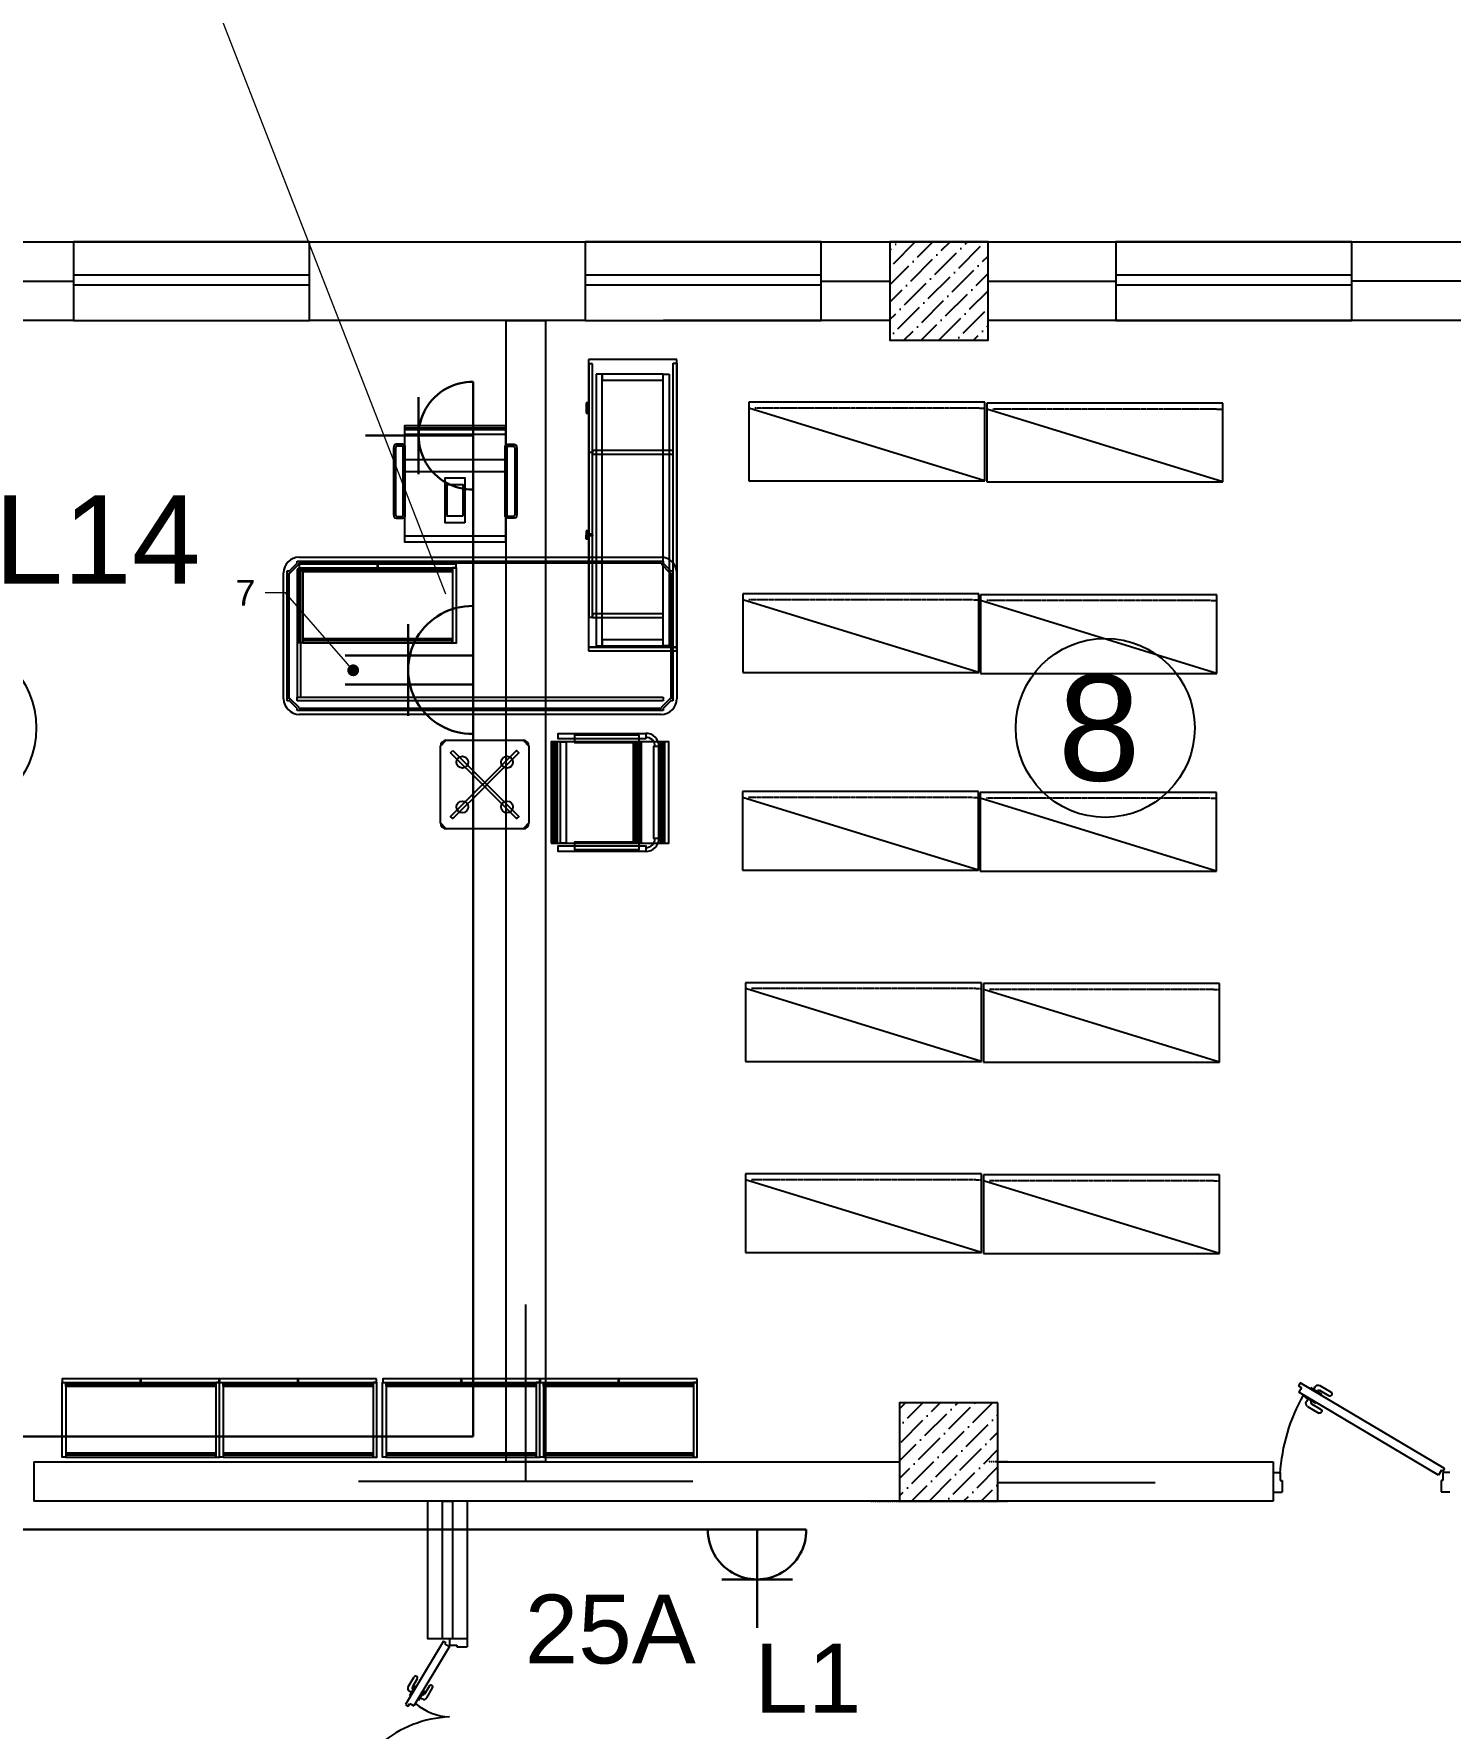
# Model space of a CAD drawing. Header units: millimetres. Extents: x 42452 to 2852333, y -419346 to 834876.
# Drawn here: x 2626626 to 2633825, y 459995 to 468605 of the extents above; entities that cross this region are included whole.
import ezdxf
from ezdxf import colors
from ezdxf.entities.mleader import LeaderData, LeaderLine
from ezdxf.math import Vec2, Vec3

# ---------------------------------------------------------------- set-up
doc = ezdxf.new("R2010")
doc.units = ezdxf.units.MM
doc.linetypes.add('( Hidden )', pattern=[0.275, 0.15, -0.125])
doc.linetypes.add('DASHED2', pattern=[0.375, 0.25, -0.125])
for name, color, linetype, lineweight, true_color in [('0_Ном._пера__9', 253, 'Continuous', 18, 0xaaaaaa), ('Furniture tags', 35, 'Continuous', 0, 0x977a5e), ('V_PARETI', 250, 'Continuous', 9, 0x393939)]:
    doc.layers.add(name, color=color, linetype=linetype, lineweight=lineweight, true_color=true_color)
for name, color, linetype, lineweight in [('memar', 7, 'Continuous', 25), ('ДВЕРИ', 7, 'Continuous', 5), ('надписи', 5, 'Continuous', 30), ('Розетки10А', 94, 'Continuous', 30), ('Розетки25А', 94, 'Continuous', 30), ('Соедин_роз', 94, 'Continuous', 30)]:
    doc.layers.add(name, color=color, linetype=linetype, lineweight=lineweight)
doc.styles.add('Arial', font='arial.ttf', dxfattribs={"height": 200})
doc.styles.get("Standard").update_dxf_attribs({"font": 'arial.ttf'})
doc.styles.add('СГЕНЕРИР_СТИЛЬ_1', font='arial.ttf')

# ---------------------------------------------------------------- blocks, each defined once
blk = doc.blocks.new('qapi 700')
at = {"layer": 'ДВЕРИ', "color": 251, "lineweight": 25, "true_color": 0x636466}
for p, q in [((1281619.6, 90085.8), (1281659.2, 90085.8)), ((1281651.3, 89997.1), (1281651.3, 90033.9)), ((1281651.3, 90033.9), (1281659.2, 90033.9)), ((1281659.2, 90033.9), (1281659.2, 90085.8)), ((1282419.6, 90085.8), (1282379.9, 90085.8)), ((1282379.9, 90033.9), (1282379.9, 90085.2)), ((1282387.8, 90033.9), (1282379.9, 90033.9)), ((1282387.8, 89997.1), (1282387.8, 90033.9)), ((1281619.6, 89997.1), (1281651.3, 89997.1)), ((1282368.3, 90009.8), (1281734.7, 89633.4)), ((1282395.4, 89979.8), (1281741.3, 89591.2)), ((1282381.6, 89987.4), (1282368.3, 90009.8)), ((1282388.4, 89991.5), (1282381.6, 89987.4)), ((1282419.6, 89997.1), (1282387.8, 89997.1)), ((1282419.6, 89997.1), (1282387.8, 89997.1)), ((1282395.4, 89979.8), (1282388.4, 89991.5)), ((1281775.1, 89697.9), (1281825.6, 89727.9)), ((1281836.4, 89725.1), (1281838, 89722.4)), ((1281811.6, 89685.5), (1281761.9, 89655.9)), ((1281761.9, 89655.9), (1281764.7, 89651.2)), ((1281776.4, 89664.6), (1281769.5, 89676.2)), ((1281791.5, 89676.3), (1281792.8, 89674.3)), ((1281835.3, 89711.6), (1281794.3, 89687.2)), ((1281814.4, 89680.8), (1281811.6, 89685.5)), ((1281871.8, 89650.1), (1281830.8, 89625.8)), ((1281837.2, 89642.5), (1281834.8, 89646.5)), ((1281884.3, 89644.7), (1281882.7, 89647.4)), ((1281733.2, 89604.8), (1281746.9, 89612.9)), ((1281741.3, 89591.2), (1281733.2, 89604.8)), ((1281746.9, 89612.9), (1281734.7, 89633.4)), ((1281785, 89616.9), (1281787.4, 89612.9)), ((1281787.4, 89612.9), (1281837.2, 89642.5)), ((1281802, 89621.6), (1281809.2, 89609.3)), ((1281819.9, 89628.6), (1281818.3, 89631.3)), ((1281831, 89603.8), (1281881.5, 89633.8))]:
    blk.add_line(p, q, dxfattribs=at)
for centre, radius, start, end in [((1282471.1, 90051.9), 821.4, 183.40765, 209.57059), ((1281829.6, 89721.1), 7.94, 30.71329, 120.71329), ((1281831.2, 89718.4), 7.94, 300.71329, 30.71329), ((1281783.2, 89684.3), 15.9, 120.71329, 210.71329), ((1281798.4, 89680.4), 7.94, 120.71329, 210.71329), ((1281875.8, 89643.3), 7.94, 30.71329, 120.71329), ((1281877.4, 89640.6), 7.94, 300.71329, 30.71329), ((1281822.9, 89617.4), 15.9, 210.71329, 300.71329), ((1281826.8, 89632.6), 7.94, 210.71329, 300.71329)]:
    blk.add_arc(centre, radius, start, end, dxfattribs=at)
blk = doc.blocks.new('_Dot')
at = {"color": 0, "linetype": 'ByBlock', "lineweight": -2}
blk.add_line((-0.5, 0), (-1, 0), dxfattribs=at)
at = {"color": 0, "linetype": 'ByBlock', "const_width": 0.5}
blk.add_lwpolyline([(-0.25, 0, 1), (0.25, 0, 1)], format="xyb", close=True, dxfattribs=at)
blk = doc.blocks.new('розетки10А')
at = {"layer": 'Розетки10А'}
for p, q in [((0, 0), (0, 650)), ((-233, 330), (233, 330)), ((-325, 0), (325, 0))]:
    blk.add_line(p, q, dxfattribs=at)
blk.add_arc((0, 5), 325, 359.0604, 180.9396, dxfattribs=at)
blk = doc.blocks.new('розетки25А')
at = {"layer": 'Розетки25А'}
for p, q in [((0, 0), (0, 500)), ((-179.4, 254.2), (179.4, 254.2)), ((-250, 0), (250, 0))]:
    blk.add_line(p, q, dxfattribs=at)
blk.add_arc((0, 4.1), 250.1, 359.06035, 180.93965, dxfattribs=at)
blk = doc.blocks.new('roz_10A_2_deneli')
at = {"layer": 'Розетки10А'}
for p, q in [((-73.9, 0), (-73.9, 649.9)), ((73.9, 0), (73.9, 649.9)), ((-233.2, 330.4), (233.2, 330.4)), ((-325, 0), (325, 0))]:
    blk.add_line(p, q, dxfattribs=at)
blk.add_arc((0, 5.3), 325, 359.06035, 180.93965, dxfattribs=at)

msp = doc.modelspace()

# ---------------------------------------------------------------- hatches: boundary and pattern name
at = {"layer": 'memar', "lineweight": 25}
h = msp.add_hatch(dxfattribs=at)
h.set_pattern_fill('ANSI36', color=256, scale=500)
h.set_pattern_definition([(45, (896837.99, 2923948.07), (33.1456304, 121.533978), [156.25, -31.25, 0, -31.25])])
h.paths.add_polyline_path([(2630976.13986, 467547.98999), (2630976.13986, 467047.98999), (2631476.13986, 467047.98999), (2631476.13986, 467547.98999)])
h = msp.add_hatch(dxfattribs=at)
h.set_pattern_fill('ANSI36', color=256, scale=500)
h.set_pattern_definition([(45, (896788.183, 2918048.065), (33.1456304, 121.533978), [156.25, -31.25, 0, -31.25])])
h.paths.add_polyline_path([(2631025.94494, 461647.9843), (2631025.94494, 461147.9843), (2631525.94494, 461147.9843), (2631525.94494, 461647.9843)])

# ---------------------------------------------------------------- linework, layer by layer
at = {"color": 32, "lineweight": 25, "true_color": 0xc65c10}
for p, q in [((2630260.08257, 466732.89581, 399.18428), (2630260.08257, 466332.89581, 399.18428)), ((2631460.08257, 466732.89581, 399.18428), (2630260.08257, 466732.89581, 399.18428)), ((2631460.08257, 466332.89581, 399.18428), (2630260.08257, 466702.89581, 399.18428)), ((2631460.08257, 466332.89581, 399.18428), (2631460.08257, 466732.89581, 399.18428)), ((2631469.43918, 466728.33088, 399.18428), (2631469.43918, 466328.33088, 399.18428)), ((2632669.43918, 466728.33088, 399.18428), (2631469.43918, 466728.33088, 399.18428)), ((2632669.43918, 466328.33088, 399.18428), (2631469.43918, 466698.33088, 399.18428)), ((2632669.43918, 466328.33088, 399.18428), (2632669.43918, 466728.33088, 399.18428)), ((2630260.08257, 466332.89581, 399.18428), (2631460.08257, 466332.89581, 399.18428)), ((2631469.43918, 466328.33088, 399.18428), (2632669.43918, 466328.33088, 399.18428)), ((2630228.97371, 465759.1718, 399.18428), (2630228.97371, 465359.1718, 399.18428)), ((2631428.97371, 465759.1718, 399.18428), (2630228.97371, 465759.1718, 399.18428)), ((2631428.97371, 465359.1718, 399.18428), (2630228.97371, 465729.1718, 399.18428)), ((2631428.97371, 465359.1718, 399.18428), (2631428.97371, 465759.1718, 399.18428)), ((2631438.33032, 465754.60687, 399.18428), (2631438.33032, 465354.60687, 399.18428)), ((2632638.33032, 465754.60687, 399.18428), (2631438.33032, 465754.60687, 399.18428)), ((2632638.33032, 465354.60687, 399.18428), (2631438.33032, 465724.60687, 399.18428)), ((2632638.33032, 465354.60687, 399.18428), (2632638.33032, 465754.60687, 399.18428)), ((2630228.97371, 465359.1718, 399.18428), (2631428.97371, 465359.1718, 399.18428)), ((2631438.33032, 465354.60687, 399.18428), (2632638.33032, 465354.60687, 399.18428)), ((2630227.08257, 464754.89581, 399.18428), (2630227.08257, 464354.89581, 399.18428)), ((2631427.08257, 464754.89581, 399.18428), (2630227.08257, 464754.89581, 399.18428)), ((2631427.08257, 464354.89581, 399.18428), (2630227.08257, 464724.89581, 399.18428)), ((2631427.08257, 464354.89581, 399.18428), (2631427.08257, 464754.89581, 399.18428)), ((2631436.43918, 464750.33088, 399.18428), (2631436.43918, 464350.33088, 399.18428)), ((2632636.43918, 464750.33088, 399.18428), (2631436.43918, 464750.33088, 399.18428)), ((2632636.43918, 464350.33088, 399.18428), (2631436.43918, 464720.33088, 399.18428)), ((2632636.43918, 464350.33088, 399.18428), (2632636.43918, 464750.33088, 399.18428)), ((2630227.08257, 464354.89581, 399.18428), (2631427.08257, 464354.89581, 399.18428)), ((2631436.43918, 464350.33088, 399.18428), (2632636.43918, 464350.33088, 399.18428)), ((2630243.47371, 463783.1718, 399.18428), (2630243.47371, 463383.1718, 399.18428)), ((2631443.47371, 463783.1718, 399.18428), (2630243.47371, 463783.1718, 399.18428)), ((2631443.47371, 463383.1718, 399.18428), (2630243.47371, 463753.1718, 399.18428)), ((2631443.47371, 463383.1718, 399.18428), (2631443.47371, 463783.1718, 399.18428)), ((2631452.83032, 463778.60687, 399.18428), (2631452.83032, 463378.60687, 399.18428)), ((2632652.83032, 463778.60687, 399.18428), (2631452.83032, 463778.60687, 399.18428)), ((2632652.83032, 463378.60687, 399.18428), (2631452.83032, 463748.60687, 399.18428)), ((2632652.83032, 463378.60687, 399.18428), (2632652.83032, 463778.60687, 399.18428)), ((2630243.47371, 463383.1718, 399.18428), (2631443.47371, 463383.1718, 399.18428)), ((2631452.83032, 463378.60687, 399.18428), (2632652.83032, 463378.60687, 399.18428)), ((2630243.47371, 462811.4478, 399.18428), (2630243.47371, 462411.4478, 399.18428)), ((2631443.47371, 462811.4478, 399.18428), (2630243.47371, 462811.4478, 399.18428)), ((2631443.47371, 462411.4478, 399.18428), (2631443.47371, 462811.4478, 399.18428)), ((2631452.83032, 462806.88286, 399.18428), (2631452.83032, 462406.88286, 399.18428)), ((2632652.83032, 462806.88286, 399.18428), (2631452.83032, 462806.88286, 399.18428)), ((2632652.83032, 462406.88286, 399.18428), (2632652.83032, 462806.88286, 399.18428)), ((2631443.47371, 462411.4478, 399.18428), (2630243.47371, 462781.4478, 399.18428)), ((2632652.83032, 462406.88286, 399.18428), (2631452.83032, 462776.88286, 399.18428)), ((2630243.47371, 462411.4478, 399.18428), (2631443.47371, 462411.4478, 399.18428)), ((2631452.83032, 462406.88286, 399.18428), (2632652.83032, 462406.88286, 399.18428))]:
    msp.add_line(p, q, dxfattribs=at)
at = {"color": 32, "linetype": 'DASHED2', "lineweight": 25, "ltscale": 0.3, "true_color": 0xc65c10}
for p, q in [((2631430.07867, 466702.89971, 399.18428), (2630290.07867, 466702.89191, 399.18428)), ((2631430.07867, 466702.89971, 399.18428), (2631460.07867, 466702.89581, 399.18428)), ((2632639.43528, 466698.33478, 399.18428), (2631499.43528, 466698.32697, 399.18428)), ((2632639.43528, 466698.33478, 399.18428), (2632669.43528, 466698.33088, 399.18428)), ((2631398.96981, 465729.17571, 399.18428), (2630258.96981, 465729.1679, 399.18428)), ((2631398.96981, 465729.17571, 399.18428), (2631428.96981, 465729.1718, 399.18428)), ((2632608.32642, 465724.61077, 399.18428), (2631468.32642, 465724.60297, 399.18428)), ((2632608.32642, 465724.61077, 399.18428), (2632638.32642, 465724.60687, 399.18428)), ((2631397.07867, 464724.89971, 399.18428), (2630257.07867, 464724.89191, 399.18428)), ((2631397.07867, 464724.89971, 399.18428), (2631427.07867, 464724.89581, 399.18428)), ((2632606.43528, 464720.33478, 399.18428), (2631466.43528, 464720.32697, 399.18428)), ((2632606.43528, 464720.33478, 399.18428), (2632636.43528, 464720.33088, 399.18428)), ((2631413.46981, 463753.17571, 399.18428), (2630273.46981, 463753.1679, 399.18428)), ((2631413.46981, 463753.17571, 399.18428), (2631443.46981, 463753.1718, 399.18428)), ((2632622.82642, 463748.61077, 399.18428), (2631482.82642, 463748.60297, 399.18428)), ((2632622.82642, 463748.61077, 399.18428), (2632652.82642, 463748.60687, 399.18428)), ((2631413.46981, 462781.4517, 399.18428), (2630273.46981, 462781.4439, 399.18428)), ((2631413.46981, 462781.4517, 399.18428), (2631443.46981, 462781.4478, 399.18428)), ((2632622.82642, 462776.88676, 399.18428), (2631482.82642, 462776.87896, 399.18428)), ((2632622.82642, 462776.88676, 399.18428), (2632652.82642, 462776.88286, 399.18428))]:
    msp.add_line(p, q, dxfattribs=at)
at = {"layer": '0_Ном._пера__9', "linetype": 'Continuous', "lineweight": 25}
for p, q in [((2629894.33619, 466949.86858), (2629444.33619, 466949.86858)), ((2629444.33619, 466949.86858), (2629444.33619, 465488.86858)), ((2629465.33619, 466928.86858), (2629446.33619, 466928.86858)), ((2629446.33619, 466928.86858), (2629446.33619, 466478.86858)), ((2629465.33619, 466478.86858), (2629465.33619, 466928.86858)), ((2629875.33619, 466930.86858), (2629894.33619, 466930.86858)), ((2629875.33619, 465488.86858), (2629875.33619, 466930.86858)), ((2629894.33619, 465488.86858), (2629894.33619, 466949.86858)), ((2629894.33619, 466930.86858), (2629894.33619, 465488.86858)), ((2629514.33619, 466874.88893), (2629484.33619, 466874.88893)), ((2629484.33619, 466874.88893), (2629484.33619, 465494.84823)), ((2629824.33619, 466874.88893), (2629514.33619, 466874.88893)), ((2629514.33619, 466874.88893), (2629514.33619, 466844.96021)), ((2629514.33619, 465494.84823), (2629514.33619, 466874.88893)), ((2629514.33619, 466844.96021), (2629824.33619, 466844.96021)), ((2629824.33619, 466844.96021), (2629824.33619, 466874.88893)), ((2629824.33619, 465494.84823), (2629824.33619, 466874.88893)), ((2629824.33619, 466874.88893), (2629854.33619, 466874.88893)), ((2629854.33619, 466874.88893), (2629854.33619, 465494.84823)), ((2629446.33619, 466729.86858), (2629433.33619, 466729.86858)), ((2629433.33619, 466729.86858), (2629433.33619, 466677.86858)), ((2629440.33619, 466729.86858), (2629433.33619, 466729.86858)), ((2629433.33619, 466729.86858), (2629433.33619, 466677.86858)), ((2629433.33619, 466677.86858), (2629446.33619, 466677.86858)), ((2629433.33619, 466677.86858), (2629440.33619, 466677.86858)), ((2629440.33619, 466677.86858), (2629440.33619, 466729.86858)), ((2629446.33619, 466677.86858), (2629446.33619, 466729.86858)), ((2629022.3556, 466601.90498), (2628512.3556, 466601.90498)), ((2628512.3556, 466594.321), (2629022.3556, 466594.321)), ((2629022.3556, 466568.52649), (2628512.3556, 466568.52649)), ((2629022.3556, 466439.55716), (2628512.3556, 466439.55716)), ((2629446.33619, 466478.86858), (2629465.33619, 466478.86858)), ((2629465.33619, 466476.86858), (2629446.33619, 466476.86858)), ((2629446.33619, 466476.86858), (2629446.33619, 466062.36858)), ((2629875.33619, 466487.36858), (2629465.33619, 466487.36858)), ((2629465.33619, 466487.36858), (2629465.33619, 466468.36858)), ((2629465.33619, 466062.36858), (2629465.33619, 466476.86858)), ((2629465.33619, 466468.36858), (2629875.33619, 466468.36858)), ((2629875.33619, 466468.36858), (2629875.33619, 466487.36858)), ((2629022.3556, 466379.59371), (2628512.3556, 466379.59371)), ((2629440.33619, 466079.4123), (2629433.33619, 466079.4123)), ((2629433.33619, 466079.4123), (2629433.33619, 466059.4123)), ((2629440.33619, 466062.4123), (2629440.33619, 466079.4123)), ((2629465.33619, 466062.4123), (2629440.33619, 466062.4123)), ((2629446.33619, 466062.36858), (2629465.33619, 466062.36858)), ((2629465.33619, 466059.4123), (2629465.33396, 466062.43078)), ((2629022.3556, 466051.48353), (2628512.3556, 466051.48353)), ((2629433.33619, 466059.4123), (2629465.33619, 466059.4123)), ((2629433.33619, 466037.36858), (2629433.33619, 466057.36858)), ((2629433.33619, 466057.36858), (2629465.33619, 466057.36858)), ((2629440.33619, 466037.36858), (2629433.33619, 466037.36858)), ((2629465.33619, 466054.36858), (2629440.33619, 466054.36858)), ((2629440.33619, 466054.36858), (2629440.33619, 466037.36858)), ((2629465.33619, 466054.36858), (2629446.33619, 466054.36858)), ((2629446.33619, 466054.36858), (2629446.33619, 465639.86858)), ((2629465.33619, 466057.36858), (2629465.33396, 466054.3501)), ((2629465.33619, 465639.86858), (2629465.33619, 466054.36858)), ((2627925.19248, 465875.87228), (2627964.33462, 465915.01442)), ((2627929.33462, 465865.87228), (2627974.33462, 465910.87228)), ((2627964.33462, 465915.01442), (2627964.33462, 465926.0021)), ((2627964.33462, 465926.0021), (2629824.33734, 465926.0021)), ((2627974.33462, 465945.87228), (2629814.33734, 465945.87228)), ((2627974.33462, 465910.87228), (2627974.33462, 465916.0021)), ((2627974.33462, 465916.0021), (2629814.33734, 465916.0021)), ((2629814.33734, 465916.0021), (2629814.33734, 465910.86956)), ((2629814.33734, 465910.86956), (2629859.34006, 465865.87228)), ((2629824.33734, 465926.0021), (2629824.33734, 465915.01205)), ((2629824.33734, 465915.01205), (2629863.48184, 465875.87228)), ((2627894.33462, 465225.87228), (2627894.33462, 465865.87228)), ((2627914.2048, 465215.87228), (2627914.2048, 465875.87228)), ((2627914.2048, 465875.87228), (2627925.19248, 465875.87228)), ((2627924.2048, 465225.87228), (2627924.2048, 465865.87228)), ((2627924.2048, 465865.87228), (2627929.33462, 465865.87228)), ((2627983.33912, 465884.87228), (2627964.33912, 465884.87228)), ((2627964.33912, 465884.87228), (2627964.33912, 465234.87228)), ((2627983.33912, 465234.87228), (2627983.33912, 465884.87228)), ((2629859.34006, 465865.87228), (2629864.33734, 465865.87228)), ((2629863.48184, 465875.87228), (2629874.33734, 465875.87228)), ((2629864.33734, 465865.87228), (2629864.33734, 465225.87228)), ((2629874.33734, 465875.87228), (2629874.33734, 465215.87228)), ((2629894.34006, 465865.87228), (2629894.34006, 465225.87228)), ((2629446.33619, 465639.86858), (2629465.33619, 465639.86858)), ((2629825.33619, 465657.86858), (2629465.33619, 465657.86858)), ((2629465.33619, 465657.86858), (2629465.33619, 465638.86858)), ((2629465.33619, 465638.86858), (2629825.33619, 465638.86858)), ((2629825.33619, 465638.86858), (2629825.33619, 465657.86858)), ((2629894.33619, 465488.86858), (2629444.33619, 465488.86858)), ((2629444.33619, 465488.86858), (2629444.33619, 465469.86858)), ((2629444.33619, 465488.86858), (2629894.33619, 465488.86858)), ((2629444.33619, 465469.86858), (2629894.33619, 465469.86858)), ((2629484.33619, 465494.84823), (2629514.33619, 465494.84823)), ((2629824.33619, 465524.77695), (2629514.33619, 465524.77695)), ((2629514.33619, 465524.77695), (2629514.33619, 465494.84823)), ((2629514.33619, 465494.84823), (2629824.33619, 465494.84823)), ((2629824.33619, 465494.84823), (2629824.33619, 465524.77695)), ((2629854.33619, 465494.84823), (2629824.33619, 465494.84823)), ((2629894.33619, 465488.86858), (2629875.33619, 465488.86858)), ((2629894.33619, 465469.86858), (2629894.33619, 465488.86858)), ((2627925.19248, 465215.87228), (2627914.2048, 465215.87228)), ((2627929.33462, 465225.87228), (2627924.2048, 465225.87228)), ((2627964.33462, 465176.73015), (2627925.19248, 465215.87228)), ((2627974.33462, 465180.87228), (2627929.33462, 465225.87228)), ((2627964.33912, 465215.87228), (2627964.33912, 465234.87228)), ((2627964.33912, 465234.87228), (2629824.33912, 465234.87228)), ((2627964.33912, 465234.87228), (2627983.33912, 465234.87228)), ((2629824.33912, 465215.87228), (2627964.33912, 465215.87228)), ((2629859.34006, 465225.87228), (2629814.34006, 465180.87228)), ((2629863.48219, 465215.87228), (2629824.3378, 465176.72789)), ((2629824.33912, 465234.87228), (2629824.33912, 465215.87228)), ((2629864.33734, 465225.87228), (2629859.34006, 465225.87228)), ((2629874.33734, 465215.87228), (2629863.48219, 465215.87228)), ((2627964.33462, 465165.74176), (2627964.33462, 465176.73015)), ((2629824.3319, 465165.87299), (2627964.33462, 465165.74176)), ((2627974.33462, 465175.74247), (2627974.33462, 465180.87228)), ((2629814.33734, 465175.87228), (2627974.33462, 465175.74247)), ((2629814.33734, 465145.87228), (2627974.33734, 465145.87228)), ((2629814.34006, 465180.87228), (2629814.33734, 465175.87228)), ((2629824.3378, 465176.72789), (2629824.3319, 465165.87299)), ((2629262.44868, 465007.63762), (2629262.44868, 464492.63762)), ((2629265.78964, 465007.63762), (2629265.78964, 464492.63762)), ((2629265.78964, 465007.63762), (2629265.78964, 464492.63762)), ((2629273.17295, 465007.63762), (2629273.17295, 464492.63762)), ((2629283.17295, 465007.63762), (2629283.17295, 464492.63762)), ((2629287.43364, 464492.63762), (2629287.43364, 465007.63762)), ((2629672.00036, 465007.63762), (2629672.00036, 464492.63762)), ((2629682.00036, 465007.63762), (2629682.00036, 464492.63762)), ((2629692.00036, 465007.63762), (2629692.00036, 464492.63762)), ((2629702.00036, 465007.63762), (2629702.00036, 464492.63762)), ((2629712.00036, 465007.63762), (2629712.00036, 464492.63762)), ((2629812.60001, 464492.63762), (2629812.60001, 465007.63762)), ((2629822.60001, 464492.63762), (2629822.60001, 465007.63762)), ((2629832.60001, 464492.63762), (2629832.60001, 465007.63762))]:
    msp.add_line(p, q, dxfattribs=at)
at = {"layer": '0_Ном._пера__9', "linetype": 'Continuous', "lineweight": 25, "flags": 128}
for points in [[(2629022.3556, 466021.48353), (2628512.3556, 466021.48353), (2628512.3556, 466614.01192), (2629022.3556, 466614.01192)], [(2628513.86566, 466511.42135), (2628508.8951, 466516.38586), (2628500.40982, 466519.90839), (2628467.49685, 466519.91693), (2628459.76221, 466517.07445), (2628455.66967, 466509.95139), (2628453.86566, 466499.43596), (2628453.86566, 466163.40674), (2628455.66967, 466152.90504), (2628459.76221, 466145.76825), (2628467.49685, 466142.93264), (2628500.40982, 466142.9464), (2628508.8951, 466146.45684), (2628513.86566, 466151.42135)], [(2628503.86566, 466507.27564), (2628503.2306, 466507.90994), (2628498.41537, 466509.9089), (2628469.27492, 466509.91647), (2628466.6226, 466508.94174), (2628465.22533, 466506.5098), (2628463.86566, 466498.5844), (2628463.86566, 466164.2594), (2628465.2255, 466156.34337), (2628466.62481, 466153.90318), (2628469.27011, 466152.93338), (2628498.42093, 466152.94557), (2628503.23507, 466154.93722), (2628503.86566, 466155.56705)], [(2629020.84553, 466511.42135), (2629025.81609, 466516.38586), (2629034.30137, 466519.90839), (2629067.21434, 466519.91693), (2629074.94898, 466517.07445), (2629079.04152, 466509.95139), (2629080.84553, 466499.43596), (2629080.84553, 466163.40674), (2629079.04152, 466152.90504), (2629074.94898, 466145.76825), (2629067.21434, 466142.93264), (2629034.30137, 466142.9464), (2629025.81609, 466146.45684), (2629020.84553, 466151.42135)], [(2629030.84553, 466507.27564), (2629031.4806, 466507.90994), (2629036.29583, 466509.9089), (2629065.43627, 466509.91647), (2629068.0886, 466508.94174), (2629069.48586, 466506.5098), (2629070.84553, 466498.5844), (2629070.84553, 466164.2594), (2629069.4857, 466156.34337), (2629068.08638, 466153.90318), (2629065.44108, 466152.93338), (2629036.29027, 466152.94557), (2629031.47613, 466154.93722), (2629030.84553, 466155.56705)], [(2628816.75131, 466119.33926), (2628716.75131, 466119.33926), (2628716.75131, 466349.33926), (2628816.75131, 466349.33926)], [(2628806.75131, 466154.33926), (2628726.75131, 466154.33926), (2628726.75131, 466314.33926), (2628806.75131, 466314.33926)], [(2627992.39493, 465510.62858), (2627973.39493, 465510.62858), (2627973.39493, 465890.62858), (2627992.39493, 465890.62858)], [(2628372.39746, 465909.62858), (2627974.39746, 465909.62858), (2627974.39746, 465890.62858), (2628372.39746, 465890.62858)], [(2628754.39493, 465872.62858), (2627992.39493, 465872.62858), (2627992.39493, 465890.62858), (2628754.39493, 465890.62858)], [(2628772.39239, 465909.62858), (2628374.39493, 465909.62858), (2628374.39493, 465890.62858), (2628772.39239, 465890.62858)], [(2628754.39493, 465510.62858), (2628773.39493, 465510.62858), (2628773.39493, 465890.62858), (2628754.39493, 465890.62858)], [(2627992.39493, 465872.62858), (2628754.39493, 465872.62858), (2628754.39493, 465880.62858), (2627992.39493, 465880.62858)], [(2627992.39493, 465522.62858), (2628754.39493, 465522.62858), (2628754.39493, 465530.62858), (2627992.39493, 465530.62858)], [(2627992.39493, 465510.62858), (2628754.39493, 465510.62858), (2628754.39493, 465522.62858), (2627992.39493, 465522.62858)], [(2629735.94092, 465022.18503), (2629290.94092, 465022.18503), (2629290.94092, 465050.18503), (2629735.94092, 465050.18503)], [(2629703.365, 465040.84369), (2629373.365, 465040.84369), (2629373.365, 465003.55896), (2629703.365, 465003.55896)], [(2628692.40607, 464594.89349), (2628692.40607, 464984.89349), (2628722.40607, 465014.89349), (2629112.40607, 465014.89349), (2629142.40607, 464984.89349), (2629142.40607, 464594.89349), (2629112.40607, 464564.89349), (2628722.40607, 464564.89349)], [(2628755.58757, 464963.03049), (2628917.40857, 464801.2095), (2629079.22956, 464963.03049), (2629090.54327, 464951.71678), (2628928.72228, 464789.89579), (2629090.54327, 464628.07479), (2629079.22956, 464616.76108), (2628917.40857, 464778.58208), (2628755.58757, 464616.76108), (2628744.27387, 464628.07479), (2628906.09486, 464789.89579), (2628744.27387, 464951.71678)], [(2629254.78414, 464492.63762), (2629853.12482, 464492.63762), (2629853.12482, 465007.63762), (2629254.78414, 465007.63762)], [(2629331.13216, 464492.51571), (2629302.53216, 464492.51571), (2629302.53216, 465007.51571), (2629331.13216, 465007.51571)], [(2629803.24092, 464983.09021), (2629774.64092, 464983.09021), (2629774.64092, 464517.09021), (2629803.24092, 464517.09021)], [(2628906.09486, 464789.89579), (2628917.40857, 464778.58208), (2628928.72228, 464789.89579), (2628917.40857, 464801.2095)], [(2629735.94092, 464450.09021), (2629290.94092, 464450.09021), (2629290.94092, 464478.09021), (2629735.94092, 464478.09021)], [(2629703.365, 464496.71628), (2629373.365, 464496.71628), (2629373.365, 464459.43154), (2629703.365, 464459.43154)]]:
    msp.add_lwpolyline(points, close=True, dxfattribs=at)
at = {"layer": '0_Ном._пера__9', "linetype": 'Continuous', "lineweight": 25, "elevation": 399.18428, "flags": 128}
for points in [[(2627168.0564, 461770.35555), (2626770.0564, 461770.35555), (2626770.0564, 461751.35555), (2627168.0564, 461751.35555)], [(2627568.05132, 461770.35555), (2627170.05386, 461770.35555), (2627170.05386, 461751.35555), (2627568.05132, 461751.35555)], [(2627968.0564, 461770.35555), (2627570.0564, 461770.35555), (2627570.0564, 461751.35555), (2627968.0564, 461751.35555)], [(2628368.05132, 461770.35555), (2627970.05386, 461770.35555), (2627970.05386, 461751.35555), (2628368.05132, 461751.35555)], [(2628797.0564, 461770.35555), (2628399.0564, 461770.35555), (2628399.0564, 461751.35555), (2628797.0564, 461751.35555)], [(2629197.05132, 461770.35555), (2628799.05386, 461770.35555), (2628799.05386, 461751.35555), (2629197.05132, 461751.35555)], [(2629597.0564, 461770.35555), (2629199.0564, 461770.35555), (2629199.0564, 461751.35555), (2629597.0564, 461751.35555)], [(2629997.05132, 461770.35555), (2629599.05386, 461770.35555), (2629599.05386, 461751.35555), (2629997.05132, 461751.35555)], [(2626788.05386, 461371.35555), (2626769.05386, 461371.35555), (2626769.05386, 461751.35555), (2626788.05386, 461751.35555)], [(2627550.05386, 461733.35555), (2626788.05386, 461733.35555), (2626788.05386, 461751.35555), (2627550.05386, 461751.35555)], [(2626788.05386, 461733.35555), (2627550.05386, 461733.35555), (2627550.05386, 461741.35555), (2626788.05386, 461741.35555)], [(2627550.05386, 461371.35555), (2627569.05386, 461371.35555), (2627569.05386, 461751.35555), (2627550.05386, 461751.35555)], [(2627588.05386, 461371.35555), (2627569.05386, 461371.35555), (2627569.05386, 461751.35555), (2627588.05386, 461751.35555)], [(2628350.05386, 461733.35555), (2627588.05386, 461733.35555), (2627588.05386, 461751.35555), (2628350.05386, 461751.35555)], [(2627588.05386, 461733.35555), (2628350.05386, 461733.35555), (2628350.05386, 461741.35555), (2627588.05386, 461741.35555)], [(2628350.05386, 461371.35555), (2628369.05386, 461371.35555), (2628369.05386, 461751.35555), (2628350.05386, 461751.35555)], [(2628417.05386, 461371.35555), (2628398.05386, 461371.35555), (2628398.05386, 461751.35555), (2628417.05386, 461751.35555)], [(2629179.05386, 461733.35555), (2628417.05386, 461733.35555), (2628417.05386, 461751.35555), (2629179.05386, 461751.35555)], [(2628417.05386, 461733.35555), (2629179.05386, 461733.35555), (2629179.05386, 461741.35555), (2628417.05386, 461741.35555)], [(2629179.05386, 461371.35555), (2629198.05386, 461371.35555), (2629198.05386, 461751.35555), (2629179.05386, 461751.35555)], [(2629217.05386, 461371.35555), (2629198.05386, 461371.35555), (2629198.05386, 461751.35555), (2629217.05386, 461751.35555)], [(2629979.05386, 461733.35555), (2629217.05386, 461733.35555), (2629217.05386, 461751.35555), (2629979.05386, 461751.35555)], [(2629217.05386, 461733.35555), (2629979.05386, 461733.35555), (2629979.05386, 461741.35555), (2629217.05386, 461741.35555)], [(2629979.05386, 461371.35555), (2629998.05386, 461371.35555), (2629998.05386, 461751.35555), (2629979.05386, 461751.35555)], [(2626788.05386, 461383.35555), (2627550.05386, 461383.35555), (2627550.05386, 461391.35555), (2626788.05386, 461391.35555)], [(2626788.05386, 461371.35555), (2627550.05386, 461371.35555), (2627550.05386, 461383.35555), (2626788.05386, 461383.35555)], [(2627588.05386, 461383.35555), (2628350.05386, 461383.35555), (2628350.05386, 461391.35555), (2627588.05386, 461391.35555)], [(2627588.05386, 461371.35555), (2628350.05386, 461371.35555), (2628350.05386, 461383.35555), (2627588.05386, 461383.35555)], [(2628417.05386, 461383.35555), (2629179.05386, 461383.35555), (2629179.05386, 461391.35555), (2628417.05386, 461391.35555)], [(2628417.05386, 461371.35555), (2629179.05386, 461371.35555), (2629179.05386, 461383.35555), (2628417.05386, 461383.35555)], [(2629217.05386, 461383.35555), (2629979.05386, 461383.35555), (2629979.05386, 461391.35555), (2629217.05386, 461391.35555)], [(2629217.05386, 461371.35555), (2629979.05386, 461371.35555), (2629979.05386, 461383.35555), (2629217.05386, 461383.35555)]]:
    msp.add_lwpolyline(points, close=True, dxfattribs=at)
at = {"layer": '0_Ном._пера__9', "linetype": 'Continuous', "lineweight": 25}
for centre in [(2628803.85307, 464903.45129), (2629031.01219, 464903.49941), (2628803.80495, 464676.29216), (2629031.01219, 464676.29216)]:
    msp.add_circle(centre, 30, dxfattribs=at)
for centre, radius, start, end in [((2627974.95408, 465865.2528), 80.62184, 90.438305465, 179.559746367), ((2629810.95654, 465862.48865), 83.45214, 2.323739896, 87.678208281), ((2627979.12053, 465230.65836), 84.92089, 183.230857263, 266.771090915), ((2629813.06235, 465227.15003), 81.28775, 270.898712162, 359.099339727), ((2629736.85294, 464983.79952), 66.39177, 359.387851993, 90.787091413), ((2629736.85294, 464983.79952), 46.39177, 359.387851993, 90.787091413), ((2628722.40607, 464984.89349), 30, 90, 180), ((2629112.40607, 464984.89349), 30, 0, 90), ((2628722.40607, 464594.89349), 30, 180, 270), ((2629112.40607, 464594.89349), 30, 270, 0), ((2629736.85294, 464516.38089), 66.39177, 269.212908587, 0.612148007), ((2629736.85294, 464516.38089), 46.39177, 269.212908587, 0.612148007)]:
    msp.add_arc(centre, radius, start, end, dxfattribs=at)
at = {"layer": 'memar', "lineweight": 25}
for p, q in [((2630625.6591, 467347.98999), (2630976.13986, 467347.98999)), ((2631476.13986, 467347.98999), (2632125.6591, 467347.98999)), ((2635125.6591, 467347.98999), (2633325.6591, 467347.98999)), ((2631525.94494, 461242.77512), (2632325.94494, 461242.77512))]:
    msp.add_line(p, q, dxfattribs=at)
at = {"layer": 'memar', "color": 251, "lineweight": 25, "true_color": 0x636466}
for p, q in [((2628707.72333, 460436.69679), (2628515.36033, 460114.44481)), ((2628737.94833, 460409.45989), (2628557.81481, 460107.78633)), ((2628707.72333, 460436.69679), (2628719.52091, 460429.68819)), ((2628719.52091, 460429.68819), (2628715.44555, 460422.82812)), ((2628715.44555, 460422.82812), (2628737.94833, 460409.45989)), ((2628739.26844, 460447.9843), (2628739.26844, 460416.0671)), ((2628739.26844, 460447.9843), (2628739.26844, 460416.0671)), ((2628739.26844, 460416.0671), (2628776.26858, 460416.0671)), ((2628776.26858, 460416.0671), (2628776.26858, 460408.0878)), ((2628776.26858, 460408.0878), (2628827.81265, 460408.0878)), ((2628828.37878, 460447.9843), (2628828.37878, 460408.0878)), ((2628528.03683, 460204.57536), (2628558.17447, 460255.30612)), ((2628537.21553, 460160.77581), (2628566.91113, 460210.76248)), ((2628574.61293, 460245.54051), (2628550.16168, 460204.38167)), ((2628566.91113, 460210.76248), (2628570.95534, 460208.35994)), ((2628569.10991, 460258.09083), (2628571.82823, 460256.47595)), ((2628636.34036, 460208.87008), (2628611.88911, 460167.71124)), ((2628649.99412, 460210.03991), (2628647.2758, 460211.65479)), ((2628529.08297, 460106.29268), (2628537.23364, 460120.01287)), ((2628545.90295, 460175.39937), (2628533.60624, 460182.70448)), ((2628541.25974, 460158.37326), (2628537.21553, 460160.77581)), ((2628537.23364, 460120.01287), (2628557.81191, 460107.78805)), ((2628552.94639, 460193.44623), (2628555.66471, 460191.83136)), ((2628580.42473, 460135.10651), (2628575.70624, 460137.90962)), ((2628610.12033, 460185.09318), (2628580.42473, 460135.10651)), ((2628589.11215, 460149.73007), (2628600.7703, 460142.8043)), ((2628600.95367, 460164.92653), (2628598.87391, 460166.16206)), ((2628605.43756, 460187.87507), (2628610.12033, 460185.09318)), ((2628622.64118, 460148.37372), (2628652.77882, 460199.10447)), ((2628515.36072, 460114.44458), (2628529.08297, 460106.29268))]:
    msp.add_line(p, q, dxfattribs=at)
at = {"layer": 'memar', "color": 0, "lineweight": 25}
for points in [[(2607526.13986, 467547.98999), (2648926.13986, 467547.98999)], [(2626825.6591, 467147.98999), (2625524.37997, 467147.98999)], [(2629425.6591, 467147.98999), (2628025.6591, 467147.98999)], [(2630975.96356, 467147.98999), (2629825.6591, 467147.98999)], [(2637025.94493, 467147.98999), (2631476.13986, 467147.98999)], [(2626625.9512, 461347.9843), (2631025.94494, 461347.9843)], [(2626625.9512, 461347.9843), (2626625.9512, 461147.9843)], [(2631525.94494, 461347.9843), (2632925.94798, 461347.9843)], [(2632925.94798, 461347.9843), (2632925.94798, 461147.9843)], [(2632925.94798, 461147.9843), (2626625.9512, 461147.9843)], [(2628828.37878, 461147.9843), (2628828.37878, 460447.9843), (2628628.37878, 460447.9843), (2628628.37878, 461147.9843)]]:
    msp.add_lwpolyline(points, dxfattribs=at)
for points in [[(2628027.63363, 467547.98999), (2626827.63363, 467547.98999), (2626827.63363, 467147.98999), (2628027.63363, 467147.98999)], [(2630627.63363, 467547.98999), (2629427.63363, 467547.98999), (2629427.63363, 467147.98999), (2630627.63363, 467147.98999)], [(2633325.6591, 467547.98999), (2632125.6591, 467547.98999), (2632125.6591, 467147.98999), (2633325.6591, 467147.98999)], [(2629226.13986, 461347.9843), (2629026.13986, 461347.9843), (2629026.13986, 467147.98999), (2629226.13986, 467147.98999)]]:
    msp.add_lwpolyline(points, close=True, dxfattribs=at)
at = {"layer": 'memar', "color": 3, "lineweight": 25}
for points in [[(2631476.13986, 467547.98999), (2630976.13986, 467547.98999), (2630976.13986, 467047.98999), (2631476.13986, 467047.98999)], [(2631525.94494, 461647.9843), (2631025.94494, 461647.9843), (2631025.94494, 461147.9843), (2631525.94494, 461147.9843)]]:
    msp.add_lwpolyline(points, close=True, dxfattribs=at)
at = {"layer": 'memar', "color": 146, "lineweight": 25, "true_color": 0x105689}
for points in [[(2626827.63363, 467379.12739), (2626827.63363, 467329.12739), (2628027.63363, 467329.12739), (2628027.63363, 467379.12739)], [(2629427.63363, 467379.12739), (2629427.63363, 467329.12739), (2630627.63363, 467329.12739), (2630627.63363, 467379.12739)], [(2632125.6591, 467379.12739), (2632125.6591, 467329.12739), (2633325.6591, 467329.12739), (2633325.6591, 467379.12739)], [(2628753.37878, 460447.9843), (2628703.37878, 460447.9843), (2628703.37878, 461147.9843), (2628753.37878, 461147.9843)]]:
    msp.add_lwpolyline(points, close=True, dxfattribs=at)
at = {"layer": 'memar', "lineweight": 25}
for points in [[(2625524.37997, 467347.98999), (2626825.6591, 467347.98999)], [(2625524.37997, 467347.98999), (2626825.6591, 467347.98999)], [(2629126.13986, 461247.9843), (2629126.13986, 462147.9843)], [(2629976.0424, 461247.9843), (2628276.23732, 461247.9843)]]:
    msp.add_lwpolyline(points, dxfattribs=at)
at = {"layer": 'memar', "color": 7, "linetype": '( Hidden )', "lineweight": 25, "flags": 128}
for points in [[(2631576.11802, 461347.9843), (2631475.96356, 461347.9843)], [(2630876.07895, 461147.9843), (2631575.84816, 461147.9843)]]:
    msp.add_lwpolyline(points, dxfattribs=at)
at = {"layer": 'memar', "color": 0, "lineweight": 25}
for centre in [(2626182.87193, 465077.7798), (2632071.70535, 465077.7798)]:
    msp.add_circle(centre, 454.87332, dxfattribs=at)
at = {"layer": 'memar', "color": 251, "lineweight": 25, "true_color": 0x636466}
for centre, radius, start, end in [((2628565.03454, 460251.23075), 7.9793, 59.286707771, 149.286707771), ((2628567.75286, 460249.61588), 7.9793, 329.286707771, 59.286707771), ((2628643.20043, 460204.79471), 7.9793, 59.286707771, 149.286707771), ((2628645.91875, 460203.17984), 7.9793, 329.286707771, 59.286707771), ((2628541.75697, 460196.42463), 15.9586, 149.286707771, 239.286707771), ((2628557.02176, 460200.30631), 7.9793, 149.286707771, 239.286707771), ((2628751.4121, 460339.8088), 288.15029, 229.710094572, 267.584640116), ((2628608.92104, 460156.52445), 15.9586, 239.286707771, 329.286707771), ((2628605.02904, 460171.78661), 7.9793, 239.286707771, 329.286707771), ((2628763.83111, 459469.59829), 582.83404, 92.415359884, 130.289905428)]:
    msp.add_arc(centre, radius, start, end, dxfattribs=at)
at = {"layer": 'V_PARETI', "color": 7}
msp.add_line((2627097.03205, 469922.62608), (2628717.73189, 465758.54476), dxfattribs=at)
at = {"layer": 'Соедин_роз', "lineweight": 30}
for p, q in [((2628858.89918, 461477.1151), (2628858.89918, 466773.37882)), ((2626133.90824, 461477.1151), (2628858.89918, 461477.1151)), ((2613016.86177, 461004.9176), (2630412.09684, 461004.9176))]:
    msp.add_line(p, q, dxfattribs=at)

# ---------------------------------------------------------------- block references
at = {"layer": 'memar', "lineweight": 25, "xscale": -1.121843277023546, "yscale": 1.121843277023546, "zscale": 1.121843277023546, "rotation": 180}
msp.add_blockref('qapi 700', (1195149.61234, 562256.83125), dxfattribs=at)
at = {"layer": 'Розетки10А', "xscale": 0.8409392615834386, "yscale": 0.8409392615834386, "zscale": 0.8409392615834386, "rotation": 90.00000000000001}
msp.add_blockref('розетки10А', (2628858.89918, 466563.12568), dxfattribs=at)
at = {"layer": 'Розетки10А', "xscale": -1, "rotation": 90}
msp.add_blockref('roz_10A_2_deneli', (2628858.89918, 465372.677), dxfattribs=at)
at = {"layer": 'Розетки25А', "xscale": -1, "rotation": 180}
msp.add_blockref('розетки25А', (2630302.16081, 461004.9176), dxfattribs=at)

# ---------------------------------------------------------------- texts
at = {"layer": 'memar', "linetype": 'Continuous', "lineweight": 25, "insert": (2632250.5515, 465349.67928), "char_height": 540, "attachment_point": 3, "style": 'СГЕНЕРИР_СТИЛЬ_1'}
msp.add_mtext('{\\fArial|b0|i0|c238|p38;8}', dxfattribs=at)
at = {"layer": 'надписи', "color": 94, "attachment_point": 1, "style": 'Arial'}
for s, insert, char_height, width in [('{\\fArial|b0|i0|c238|p34;L1}4', (2626424.12848, 466260.55423), 450, 1488.1246886), ('{\\fArial|b0|i0|c238|p34;L1}', (2630288.2111, 460423.7995), 350, 541.4951903)]:
    msp.add_mtext(s, dxfattribs=dict(at, insert=insert, char_height=char_height, width=width))
at = {"layer": 'надписи', "color": 104, "insert": (2629120.99165, 460673.25199), "char_height": 350, "width": 940.6293037, "attachment_point": 1}
msp.add_mtext('25А', dxfattribs=at)

# ---------------------------------------------------------------- leaders
at = {"layer": 'Furniture tags', "color": 1, "lineweight": 25}
ml = msp.add_multileader_mtext('Standard', dxfattribs=at)
ml.set_content('{\\fArial|b0|i0|c238|p34;7}', color=1, style='Arial')
ml.set_leader_properties(color=256, linetype='ByLayer', lineweight=-1)
ml.set_arrow_properties(name='DOT')
ml.build(insert=Vec2(0, 0))
ml.multileader.update_dxf_attribs({"has_text_frame": 1, "text_left_attachment_type": 3, "text_right_attachment_type": 2, "dogleg_length": 150, "arrow_head_size": 60})
ctx = ml.context
ctx.base_point, ctx.char_height, ctx.arrow_head_size, ctx.landing_gap_size, ctx.plane_origin = Vec3(2627617.53432, 465764.69801), 130, 60, 50, Vec3(2631127.40364, 464036.43982)
ctx.left_attachment, ctx.right_attachment, ctx.text_align_type = 3, 2, 2
notes = []
notes.append((ctx, [(0, (1, 1, 0), (2627904.96868, 465764.69801), (-1, 0), 103.2802, [(1, [(2628248.99343, 465370.59693)], 0, [])])]))
ctx.mtext.insert, ctx.mtext.alignment, ctx.mtext.line_spacing_factor, ctx.mtext.flow_direction = Vec3(2627751.68848, 465829.69801), 3, 0.75, 5
for ctx, leaders in notes:
    for number, flags, end, landing, length, lines in leaders:
        leader = LeaderData()
        leader.index, (leader.has_last_leader_line, leader.has_dogleg_vector, leader.attachment_direction) = number, flags
        leader.last_leader_point, leader.dogleg_vector, leader.dogleg_length = Vec3(end), Vec3(landing), length
        for number, points, colour, breaks in lines:
            line = LeaderLine()
            line.index, line.vertices, line.color, line.breaks = number, Vec3.list(points), colors.encode_raw_color(colour), breaks
            leader.lines.append(line)
        ctx.leaders.append(leader)

doc.saveas('drawing.dxf')
